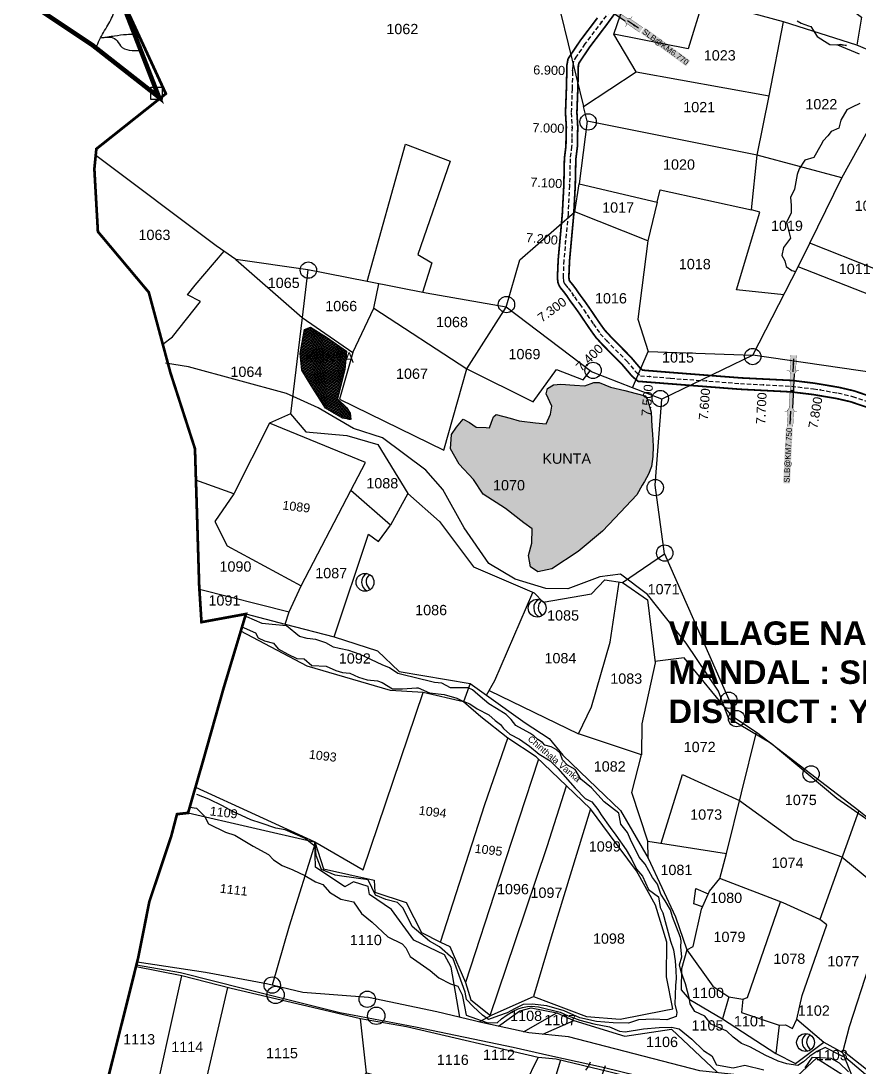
# Model space of a CAD drawing. Header units: inches. Extents: x 191726 to 254104, y 1600078 to 1621862.
# Drawn here: x 195652 to 197120, y 1609216 to 1611047 of the extents above; entities that cross this region are included whole.
import ezdxf
from ezdxf.enums import TextEntityAlignment as Align

# ---------------------------------------------------------------- set-up
doc = ezdxf.new("R2010")
doc.units = ezdxf.units.IN
doc.header["$LTSCALE"] = 15
doc.header["$MEASUREMENT"] = 0
doc.linetypes.add('ACAD_ISO02W100', pattern=[15, 12, -3])
doc.linetypes.add('HIDDEN2', pattern=[0.1875, 0.125, -0.0625])
for name, color, linetype in [('BOUNDRY STONES', 240, 'Continuous'), ('CANAL1', 7, 'Continuous'), ('CS', 134, 'Continuous'), ('CSMark', 72, 'Continuous'), ('PLOTS', 7, 'Continuous'), ('PLOTS NO', 7, 'Continuous'), ('ROADS', 1, 'Continuous'), ('STREAMS', 4, 'Continuous'), ('STRUCTURE', 5, 'Continuous'), ('TEXT', 1, 'Continuous'), ('VILLAGE BOUNDAY', 5, 'Continuous'), ('wells', 7, 'Continuous')]:
    doc.layers.add(name, color=color, linetype=linetype)
doc.styles.get("Standard").update_dxf_attribs({"font": 'arial.ttf'})
doc.dimstyles.get("Standard").update_dxf_attribs({"dimtxt": 0.18, "dimasz": 0.18, "dimexe": 0.18, "dimexo": 0.0625, "dimgap": 0.09, "dimtad": 0, "dimtih": 1, "dimtoh": 1, "dimdec": 4, "dimzin": 0, "dimdsep": 46, "dimtxsty": 'Standard', "dimcen": 0.09, "dimadec": 0, "dimazin": 0, "dimtfac": 1, "dimtdec": 4, "dimtofl": 0, "dimtmove": 0, "dimatfit": 3, "dimfxl": 1, "dimtolj": 1, "dimtzin": 0, "dimarcsym": 0})
pattern_1 = [(353.2632423, (165077.4911, 1611703.874), (1.466128014, 1.156351674), [1.32035612, -1.32035612])]

# ---------------------------------------------------------------- blocks, each defined once
blk = doc.blocks.new('SLB')
at = {"layer": 'STRUCTURE'}
h = blk.add_hatch(dxfattribs=at)
h.set_pattern_fill('DOTS', color=6, scale=20, angle=320.3722, style=0)
h.set_pattern_definition([(320.372247934, (-159.4327, -72.9564), (1.2786241598, 0.5641323054), [0, -1.25])])
h.paths.add_polyline_path([(769699.5, 1706871.1), (769699.5, 1706861.1), (769729.1, 1706861.1), (769732.1, 1706863.1), (769792.1, 1706863.1), (769795.1, 1706861.1), (769824.7, 1706861.1), (769824.7, 1706871.1), (769795.1, 1706871.1), (769792.1, 1706869.1), (769732.1, 1706869.1), (769729.1, 1706871.1)])
at = {"layer": 'STRUCTURE', "color": 6, "linetype": 'ACAD_ISO02W100', "ltscale": 0.5, "const_width": 0.5}
for points in [[(769699.5, 1706871.1), (769729.1, 1706871.1)], [(769795.1, 1706871.1), (769824.7, 1706871.1)], [(769699.5, 1706861.1), (769729.1, 1706861.1)], [(769795.1, 1706861.1), (769824.7, 1706861.1)]]:
    blk.add_lwpolyline(points, dxfattribs=at)
at = {"layer": 'STRUCTURE', "color": 6, "const_width": 0.628}
for points in [[(769726.1, 1706877.1), (769726.1, 1706873.1), (769732.1, 1706869.1), (769792.1, 1706869.1), (769798.1, 1706873.1), (769798.1, 1706877.1)], [(769726.1, 1706855.1), (769726.1, 1706859.1), (769732.1, 1706863.1), (769792.1, 1706863.1), (769798.1, 1706859.1), (769798.1, 1706855.1)]]:
    blk.add_lwpolyline(points, dxfattribs=at)
at = {"layer": 'STRUCTURE', "color": 6}
blk.add_lwpolyline([(769732.1, 1706863.1), (769792.1, 1706863.1)], dxfattribs=at)
blk.add_lwpolyline([(769732.1, 1706863.1), (769792.1, 1706863.1)], dxfattribs=at)
at = {"layer": 'STRUCTURE', "color": 0}
blk.add_circle((769762.1, 1706866.1), 1.24, dxfattribs=at)
for points in [[(769703.8, 1706866), (769726.7, 1706866)], [(769818.6, 1706865.8), (769795.7, 1706865.8)]]:
    blk.add_leader(points, dimstyle='Standard', override={"dimasz": 10, "dimgap": 0.09, "dimtad": 0}, dxfattribs=at)

msp = doc.modelspace()

# ---------------------------------------------------------------- hatches: boundary and pattern name
at = {"layer": 'wells'}
h = msp.add_hatch(dxfattribs=at)
h.set_pattern_fill('DASH', color=4, scale=10.562849, angle=-6.7368)
h.set_pattern_definition(pattern_1)
h.paths.add_polyline_path([(196159.5, 1610510.6), (196187.6, 1610493.1), (196222.5, 1610468.8), (196219.3, 1610436.4), (196206.9, 1610385.6), (196222.6, 1610370.4), (196228.8, 1610360.1), (196230.1, 1610349.1), (196215.7, 1610351.5), (196185.7, 1610368.8), (196160.6, 1610408.9), (196144.1, 1610435.3), (196141.1, 1610464.6), (196148.9, 1610506.7)])
h = msp.add_hatch(dxfattribs=at)
h.set_pattern_fill('DASH', color=4, scale=10.562849, angle=-6.7368)
h.set_pattern_definition(pattern_1)
h.paths.add_polyline_path([(196426.6, 1610349.7), (196438.1, 1610343.8), (196449.7, 1610336), (196466.8, 1610334.9), (196472.9, 1610334.5), (196476.6, 1610344.5), (196479.9, 1610354), (196484.7, 1610358), (196509.3, 1610351.2), (196524.9, 1610347), (196553.3, 1610343.6), (196572, 1610341.4), (196579.8, 1610358.2), (196581.9, 1610372.4), (196572.3, 1610393.8), (196574.2, 1610403.4), (196585, 1610409.8), (196597.6, 1610410.9), (196621.7, 1610409.3), (196639.6, 1610408), (196655.6, 1610413.7), (196664.8, 1610414), (196684.9, 1610405.9), (196709.7, 1610400.1), (196729.5, 1610394.9), (196745.5, 1610390.6), (196749.4, 1610384.4), (196756, 1610361.9), (196757.3, 1610337.1), (196758.1, 1610323.5), (196759.3, 1610302.4), (196758.6, 1610284.3), (196756.5, 1610266.8), (196751.3, 1610253.5), (196744, 1610240.5), (196740.4, 1610234.1), (196731, 1610217.3), (196692.5, 1610176.6), (196671, 1610153.8), (196627.9, 1610117.9), (196581.8, 1610087.7), (196557.5, 1610082.7), (196544.8, 1610091.1), (196541.4, 1610111.2), (196547.1, 1610132.8), (196547.4, 1610157.9), (196533.2, 1610168.4), (196501.1, 1610193.1), (196462, 1610218.2), (196445.1, 1610244.2), (196419.7, 1610270.9), (196404.6, 1610297.6), (196406.3, 1610322.8), (196415.1, 1610335.9)])

# ---------------------------------------------------------------- linework, layer by layer
at = {"layer": 'BOUNDRY STONES'}
msp.add_lwpolyline([(195879.9, 1610931.1), (195899.8, 1610931), (195899.7, 1610909.4), (195879.8, 1610909.5)], close=True, dxfattribs=at)
at = {"layer": 'BOUNDRY STONES', "color": 1}
for centre, radius in [((196645.6, 1610870.1), 14.3), ((196155.6, 1610610.6), 14.3), ((196502.6, 1610550.4), 14.3), ((196933.7, 1610459.4), 14.3), ((196654.1, 1610435.1), 14.3), ((196771.9, 1610385.9), 14.3), ((196763, 1610230), 14.3), ((196779.6, 1610115.3), 14.3), ((196891.9, 1609857.8), 14.3), ((196905.6, 1609825.6), 14.3), ((197036, 1609728.6), 14.3), ((196092.3, 1609359.2), 14.3), ((196098.2, 1609341.9), 15.2), ((196258.8, 1609334.3), 14.3), ((196274.6, 1609305.3), 15.2)]:
    msp.add_circle(centre, radius, dxfattribs=at)
at = {"layer": 'CANAL1', "color": 1, "linetype": 'HIDDEN2', "ltscale": 4}
msp.add_lwpolyline([(196717, 1611110.5), (196669.9, 1611046.2), (196640, 1611006.8), (196625.3, 1610985), (196619.9, 1610976.5), (196618.5, 1610969.3), (196617.5, 1610928.1), (196615.9, 1610886.1), (196617.4, 1610861.3), (196616.9, 1610841.2), (196616.7, 1610827), (196614, 1610805.6), (196613, 1610758.6), (196610.3, 1610707.8), (196603, 1610628), (196601.8, 1610598.3), (196602.4, 1610591.5), (196603.8, 1610587.7), (196605.4, 1610585.4), (196610.7, 1610579), (196616.5, 1610571.2), (196621.5, 1610563.7), (196630.8, 1610551.1), (196637.9, 1610541.1), (196643.9, 1610532.3), (196654.7, 1610516.2), (196660.8, 1610507.5), (196666.9, 1610499.2), (196677.7, 1610487.4), (196712.9, 1610451.6), (196729.6, 1610432), (196737, 1610425.7), (196789.8, 1610421.5), (196912.1, 1610412), (197001.7, 1610407.5), (197040.4, 1610402.8), (197083, 1610395.6), (197108.3, 1610389.7), (197155.2, 1610373.8)], dxfattribs=at)
at = {"layer": 'CANAL1', "color": 200, "const_width": 3}
for points in [[(196725.3, 1611104.9), (196677.9, 1611040.2), (196648.2, 1611001), (196633.7, 1610979.4), (196629.3, 1610972.7), (196628.4, 1610968.2), (196627.5, 1610927.7), (196625.9, 1610886.3), (196627.4, 1610861.5), (196626.9, 1610841), (196626.7, 1610826.3), (196624, 1610804.8), (196623, 1610758.3), (196620.3, 1610707.1), (196613, 1610627.3), (196611.8, 1610598.5), (196612.3, 1610593.8), (196612.8, 1610592.2), (196613.4, 1610591.3), (196618.5, 1610585.1), (196624.6, 1610577), (196629.7, 1610569.4), (196638.9, 1610557), (196646.1, 1610546.8), (196652.2, 1610537.9), (196663, 1610521.9), (196669, 1610513.3), (196674.6, 1610505.6), (196685, 1610494.3), (196720.3, 1610458.4), (196736.7, 1610439.1), (196741, 1610435.5), (196790.6, 1610431.5), (196912.7, 1610422), (197002.5, 1610417.5), (197041.8, 1610412.7), (197085, 1610405.4), (197111.1, 1610399.3), (197158.6, 1610383.2)], [(196661.9, 1611052.2), (196631.9, 1611012.6), (196617, 1610990.5), (196610.4, 1610980.4), (196608.5, 1610970.4), (196607.5, 1610928.4), (196605.9, 1610886), (196607.4, 1610861.2), (196606.9, 1610841.4), (196606.7, 1610827.7), (196604, 1610806.3), (196603, 1610759), (196600.3, 1610708.5), (196593.1, 1610628.6), (196591.8, 1610598), (196592.6, 1610589.2), (196594.9, 1610583.2), (196597.3, 1610579.5), (196602.8, 1610572.8), (196608.3, 1610565.5), (196613.3, 1610557.9), (196622.7, 1610545.2), (196629.7, 1610535.4), (196635.6, 1610526.7), (196646.5, 1610510.6), (196652.7, 1610501.7), (196659.1, 1610492.9), (196670.4, 1610480.5), (196705.5, 1610444.9), (196722.5, 1610424.9), (196732.9, 1610416), (196789, 1610411.6), (196911.4, 1610402.1), (197000.8, 1610397.5), (197039, 1610392.9), (197081, 1610385.8), (197105.6, 1610380.1), (197151.8, 1610364.4)]]:
    msp.add_lwpolyline(points, dxfattribs=at)
at = {"layer": 'CS', "color": 2}
for p in [(196668.6, 1611044.4), (196618.3, 1610960.3), (196617.4, 1610860.3), (196613.1, 1610760.5), (196606, 1610660.8), (196619.6, 1610566.5), (196678.9, 1610486.1), (196753.1, 1610424.5), (196852.7, 1610416.6), (196952.5, 1610410), (197052, 1610400.9)]:
    msp.add_point(p, dxfattribs=at)
at = {"layer": 'PLOTS'}
for points in [[(196537.8, 1611626.6), (196502.5, 1611448), (196536.3, 1611313.3), (196563, 1611201.8), (196583.7, 1611117.1), (196637.6, 1610897.2), (196729.4, 1610957.7), (196690.8, 1611023.8)], [(197203.2, 1610990), (197195.3, 1610970.9), (197116.1, 1611004.3), (196987.5, 1611045.4), (196846.8, 1611083.7), (196820.6, 1610997.8), (196690.8, 1611023.8), (196719.8, 1611108.9), (196698.6, 1611123.6), (196724.2, 1611178.2), (196781.6, 1611161.8), (196829.7, 1611251.5), (196729.4, 1611311.6), (196502.5, 1611448), (196228.7, 1611523.2), (196152.6, 1611496.4)], [(196944.6, 1611147.5), (197036.1, 1611110.6), (197095.6, 1611075), (197124.2, 1611053.4), (197116.1, 1611004.3)], [(196729.4, 1610957.7), (196962.8, 1610915.5), (196987.5, 1611045.4)], [(196988.1, 1610567.6), (196905.2, 1610576.4), (196946.2, 1610712.1), (196931.6, 1610716.4), (196941.8, 1610811.6), (196962.8, 1610915.5)], [(197089.6, 1610772.3), (196941.8, 1610811.6), (196643.9, 1610871.2), (196637.6, 1610897.2)], [(196643.9, 1610871.2), (196629.7, 1610761.5), (196766.4, 1610729.6), (196771.4, 1610751.1), (196931.6, 1610716.4)], [(197351.7, 1610672.3), (197335.9, 1610673.4), (197163.3, 1610683.7), (197149, 1610612.4), (197033.6, 1610657.7), (197089.6, 1610772.3), (197147.7, 1610876.4)], [(196258.9, 1610590.5), (196325.8, 1610831.2), (196404, 1610801.6), (196347.6, 1610638), (196371.7, 1610623.4), (196355.8, 1610571.5)], [(196501.9, 1610545.8), (196361.7, 1610570.3), (196258.9, 1610590.5), (196154.5, 1610611), (196028.6, 1610629.5), (195994.4, 1610653.4), (195783.3, 1610811.5)], [(196766.4, 1610729.6), (196749.9, 1610662.2), (196622.3, 1610712.9), (196629.7, 1610761.5)], [(196723.1, 1610404.8), (196651.7, 1610432.5), (196501.9, 1610545.8), (196526.1, 1610628.5), (196622.3, 1610712.9)], [(197200.2, 1610681.5), (197183.3, 1610578.1), (197145.7, 1610585.2), (197139.8, 1610566.6), (197013.1, 1610616.4), (197033.6, 1610657.7)], [(196749.9, 1610662.2), (196732.7, 1610524.6), (196750.6, 1610468.3), (196933.8, 1610461.7), (196774.8, 1610384.6), (196723.1, 1610404.8), (196750.6, 1610468.3)], [(195900.7, 1610481), (195917.6, 1610493.6), (195966.9, 1610556), (195944.1, 1610567.1), (195957.6, 1610584.1), (196008.4, 1610643.6)], [(196028.6, 1610629.5), (196145, 1610527.6), (196233.3, 1610466.3), (196270.4, 1610543.9), (196278.8, 1610586.6)], [(197473.2, 1610330.7), (197239.1, 1610411.6), (197210.7, 1610421.4), (196933.8, 1610461.7), (197013.1, 1610616.4)], [(196154.5, 1610611), (196145, 1610527.6), (196124.5, 1610359.3), (196087.7, 1610343), (196025.2, 1610218.8), (195958.8, 1610243.2)], [(196233.3, 1610466.3), (196210.2, 1610384.5), (196392.6, 1610295.5), (196433.2, 1610438), (196501.9, 1610545.8)], [(196270.4, 1610543.9), (196433.2, 1610438), (196549.2, 1610380.2), (196589.9, 1610436.9), (196636.9, 1610418.4), (196649.1, 1610434.5)], [(196330, 1610219.9), (196385.3, 1610170.4), (196444.8, 1610091.4), (196551.1, 1610045.6), (196566.9, 1610029.2), (196651.3, 1610043.9), (196674.6, 1610068.5), (196705.7, 1610063.8), (196779.3, 1610114), (196763, 1610234.3), (196774.8, 1610384.6)], [(196124.5, 1610359.3), (196151.4, 1610327.5), (196223.2, 1610321.2), (196277.1, 1610305.2), (196330, 1610219.9), (196299.2, 1610164), (196230, 1610224.6)], [(196025.2, 1610218.8), (195992.1, 1610170.7), (196013.5, 1610128.3), (196143.1, 1610057.7), (196230, 1610224.6), (196255.5, 1610273.7), (196087.7, 1610343)], [(196115, 1609990.8), (196200.6, 1609968.6), (196261.2, 1610148.7), (196278.3, 1610135.8), (196299.2, 1610164)], [(196779.3, 1610114), (196898.2, 1609844.5), (196897.1, 1609830.2), (196813.5, 1609932), (196762.6, 1609925.8)], [(195964.8, 1610052.2), (196121.9, 1610012.4), (196143.1, 1610057.7)], [(196472.2, 1609874.9), (196628.7, 1609799), (196651.7, 1609846.4), (196684, 1609959.5), (196700.1, 1610064.6)], [(196705.7, 1610063.8), (196749.5, 1610033.2), (196762.9, 1609923.2), (196739.3, 1609816.3), (196738.9, 1609761.9), (196628.7, 1609799)], [(196439, 1609886.8), (196467.3, 1609866.5), (196482.3, 1609892), (196548.9, 1610046.5)], [(196046.3, 1610008.7), (196115, 1609990.8), (196121.9, 1610012.4)], [(196200.6, 1609968.6), (196277, 1609944.2), (196314.9, 1609908.1), (196439, 1609886.8), (196427.5, 1609854.8), (196356.7, 1609871.3), (196299.6, 1609874.8), (196153.4, 1609917.2), (196037.2, 1609978.4)], [(195958, 1609705.6), (196166.8, 1609610), (196251.9, 1609561), (196356.7, 1609871.3)], [(196467.3, 1609866.5), (196535.2, 1609817.9), (196577.6, 1609790.8), (196601.4, 1609761.8), (196661, 1609704.5), (196702, 1609665), (196750.8, 1609581.2), (196798.7, 1609478.8), (196818.4, 1609420.9), (196809, 1609387.7), (196808.4, 1609350.5), (196822.2, 1609334.5), (196880.6, 1609300.1), (196974.4, 1609239.5), (197008.6, 1609221.8), (197058.4, 1609259.2), (197091.2, 1609241.1)], [(196454.9, 1609294.8), (196477.6, 1609307.3), (196549.9, 1609339), (196642.9, 1609304), (196701.9, 1609299.5), (196778.9, 1609314.4), (196793.8, 1609317.3), (196782.9, 1609373.5), (196783.5, 1609434.2), (196763.3, 1609499.2), (196730, 1609559.3), (196683.1, 1609622.7), (196649.8, 1609667.8), (196607.6, 1609708), (196554.8, 1609758.5), (196504.7, 1609791.3), (196457.7, 1609828.4), (196427.5, 1609854.8)], [(196897.1, 1609830.2), (196940.2, 1609801.7), (197119.4, 1609664.5), (197218.7, 1609585.3)], [(196387, 1609434.2), (196464.4, 1609675), (196504.7, 1609791.3)], [(196750.2, 1609611.3), (196887.6, 1609589.3), (196940.2, 1609801.7)], [(196558.8, 1609754.7), (196490, 1609544.5), (196431.1, 1609363.5)], [(196750.8, 1609581.2), (196750.2, 1609611.3), (196722, 1609696.2), (196738.9, 1609761.9)], [(196773.2, 1609607.6), (196810.6, 1609727.7), (196910.6, 1609682.4), (197005.8, 1609613.3), (197089.8, 1609583.6), (197181.6, 1609507.6)], [(196474.1, 1609305.8), (196517.2, 1609433.8), (196573.6, 1609601.5), (196607.6, 1609708)], [(196649.8, 1609667.8), (196581, 1609442.9), (196549.9, 1609339)], [(197119.4, 1609664.5), (197051.2, 1609473.7), (196987, 1609502.8), (196876, 1609545.6), (196887.6, 1609589.3)], [(195945, 1609660.5), (196168.2, 1609609.2), (196122.1, 1609462.2), (196092, 1609359)], [(196421, 1609302.8), (196405.9, 1609390.7), (196394, 1609412), (196340.2, 1609437.8), (196301.4, 1609491.3), (196262.6, 1609517.7), (196260.4, 1609531.9), (196234.6, 1609540), (196219.8, 1609531.2), (196167.9, 1609565.6), (196166.8, 1609610), (196182.2, 1609562.7), (196270.7, 1609542.5), (196272.2, 1609521.9), (196327.1, 1609503.6), (196353.6, 1609451.1), (196387, 1609434.2), (196403.1, 1609426.8), (196431.1, 1609363.5), (196440.1, 1609333), (196474.4, 1609305.6)], [(197218.7, 1609585.3), (197218.7, 1609585.3), (197181.6, 1609507.6), (197136.8, 1609392.4), (197102.6, 1609286.1), (197091.2, 1609241.1), (197116.5, 1609177.6), (197102.4, 1609152.6), (197017.4, 1609179.3), (196917.1, 1609201.1), (196841.4, 1609209.1), (196611, 1609268.6), (196541.6, 1609275.3), (196461.1, 1609293.3), (196380.8, 1609312.4), (196261.2, 1609337.6), (196145.8, 1609346.2), (196082.5, 1609361.3), (195975.6, 1609381.4), (195855.7, 1609399.1)], [(196818.4, 1609420.9), (196829.6, 1609426.7), (196843.9, 1609492.1), (196857.9, 1609523.6), (196876, 1609545.6)], [(196845.7, 1609496.2), (196830.4, 1609501.1), (196834.3, 1609528.1), (196855.7, 1609518.6)], [(196916.4, 1609334.2), (196924.6, 1609337.1), (196982.4, 1609504.6)], [(197011, 1609299.2), (197020.4, 1609341), (197063.6, 1609464.8), (197051.2, 1609473.7)], [(196818.4, 1609420.9), (196864.2, 1609357.3), (196891.7, 1609338.7), (196880.6, 1609300.1)], [(197301.9, 1609419.8), (197215.4, 1609146.4), (197094.7, 1609241.8)], [(197295.4, 1609041.3), (197262.2, 1609054.2), (197188.8, 1609082.9), (197104.2, 1609111.8), (197073.6, 1609122.2), (196956.7, 1609145.1), (196847, 1609166.6), (196681.8, 1609207), (196589.3, 1609229.6), (196558.1, 1609232.2), (196327.6, 1609286.2), (196247.2, 1609299.8), (196162.7, 1609319.7), (196020.3, 1609353.2), (195933.8, 1609375.2), (195854.1, 1609391.3)], [(195786.8, 1609124.7), (195877.7, 1609119.8), (195933.8, 1609375.2)], [(195877.7, 1609119.8), (195964.9, 1609141.1), (196014.4, 1609354.7)], [(196891.7, 1609338.7), (196916.4, 1609334.2), (196914.4, 1609311.2), (196979.9, 1609288.8), (196974.4, 1609239.5)], [(196488.7, 1609287.1), (196525.8, 1609314.3), (196545.8, 1609319.3), (196591, 1609310.5)], [(195964.9, 1609141.1), (196028.9, 1609139.6), (196093.6, 1609130.6), (196132.3, 1609123.5), (196174.3, 1609134.1), (196238.5, 1609179.4), (196257.6, 1609205.5), (196247.2, 1609299.8)], [(196532.5, 1609277.3), (196591, 1609310.5), (196620.3, 1609297.1)], [(196566.2, 1609272.9), (196620.3, 1609297.1), (196709.6, 1609269.7), (196791.3, 1609282.2), (196872.1, 1609205.9)], [(196979.9, 1609288.8), (196990.9, 1609289.3), (197003.4, 1609283.3), (197011, 1609299.2), (197058.4, 1609259.2)], [(196597.4, 1609227.6), (196570.4, 1609139.8), (196528.5, 1609116.1), (196373.5, 1609047.2), (196188.3, 1608980.3), (196183.5, 1608970.5), (196103.2, 1608922.6), (195894.2, 1608953.7), (195745.9, 1608869.4)], [(196257.6, 1609205.5), (196512.8, 1609139), (196558.1, 1609232.2)], [(197017.4, 1609179.3), (197012.3, 1609200.2), (197045.3, 1609231.4), (197111.9, 1609189)]]:
    msp.add_lwpolyline(points, dxfattribs=at)
at = {"layer": 'ROADS', "color": 1}
msp.add_lwpolyline([(197216, 1609579.8), (197175.5, 1609619.7), (197081.1, 1609685.5), (196965.8, 1609782.1), (196891.2, 1609826.1), (196873.7, 1609873.6), (196817.5, 1609957.5), (196749.7, 1610043.1), (196702.2, 1610078.5), (196666, 1610073.6), (196609.8, 1610052.5), (196571.5, 1610053.3), (196517.8, 1610069.8), (196471.5, 1610097.1), (196428.4, 1610159.5), (196391.4, 1610226.8), (196361.5, 1610260.4), (196285.7, 1610317), (196234.9, 1610333.2), (196173.1, 1610369.7), (196117.6, 1610394.8), (195945.9, 1610441.1), (195905.7, 1610448)], dxfattribs=at)
at = {"layer": 'ROADS'}
msp.add_lwpolyline([(197491.2, 1608983), (197371.8, 1609020.1), (197241.2, 1609067.6), (197147.7, 1609103.7), (197079.5, 1609124.8), (196978.4, 1609144.2), (196893.4, 1609160.3), (196674.2, 1609214.4), (196578.2, 1609235), (196514.3, 1609250), (196343.1, 1609285.6), (196245.1, 1609304.1), (196210.5, 1609310.7), (196044.7, 1609351.9), (195931.8, 1609380.4), (195854.8, 1609393.9)], dxfattribs=at)
at = {"layer": 'STREAMS', "color": 4}
for points in [[(197011.8, 1611047.3), (197018.4, 1611042.7), (197031.7, 1611038.4), (197035.6, 1611037.1), (197046.5, 1611019.8), (197059.6, 1611011.3), (197068.7, 1611005.5), (197080.8, 1611004.8), (197088.2, 1611006.1), (197097.9, 1611003.7), (197082.4, 1611005.1), (197120, 1610989.5)], [(197121.4, 1610902.6), (197107.8, 1610895.8), (197098.8, 1610891.2), (197087.8, 1610873.2), (197084.3, 1610858.9), (197071.1, 1610853.3), (197065.1, 1610845.5), (197056.9, 1610836.8), (197052.9, 1610829.2), (197040.6, 1610807.8), (197025.3, 1610803), (197015, 1610787.8), (197011.7, 1610777.9), (197006.8, 1610752.5), (197000, 1610737.6), (197001, 1610724.5), (197000.9, 1610710.1), (196993.1, 1610694.8), (196999.8, 1610666.6), (196987.8, 1610650.2), (196984.9, 1610636.4), (196989.8, 1610626.8), (196992.6, 1610616.8), (197002.2, 1610609.7), (197008.6, 1610608.3)], [(196159.5, 1610510.6), (196187.6, 1610493.1), (196222.5, 1610468.8), (196219.3, 1610436.4), (196206.9, 1610385.6), (196222.6, 1610370.4), (196228.8, 1610360.1), (196230.1, 1610349.1), (196215.7, 1610351.5), (196185.7, 1610368.8), (196160.6, 1610408.9), (196144.1, 1610435.3), (196141.1, 1610464.6), (196148.9, 1610506.7), (196159.5, 1610510.6)], [(196426.6, 1610349.7), (196438.1, 1610343.8), (196449.7, 1610336), (196466.8, 1610334.9), (196472.9, 1610334.5), (196476.6, 1610344.5), (196479.9, 1610354), (196484.7, 1610358), (196509.3, 1610351.2), (196524.9, 1610347), (196553.3, 1610343.6), (196572, 1610341.4), (196579.8, 1610358.2), (196581.9, 1610372.4), (196572.3, 1610393.8), (196574.2, 1610403.4), (196585, 1610409.8), (196597.6, 1610410.9), (196621.7, 1610409.3), (196639.6, 1610408), (196655.6, 1610413.7), (196664.8, 1610414), (196684.9, 1610405.9), (196709.7, 1610400.1), (196729.5, 1610394.9), (196745.5, 1610390.6), (196749.4, 1610384.4), (196756, 1610361.9), (196757.3, 1610337.1), (196758.1, 1610323.5), (196759.3, 1610302.4), (196758.6, 1610284.3), (196756.5, 1610266.8), (196751.3, 1610253.5), (196744, 1610240.5), (196740.4, 1610234.1), (196731, 1610217.3), (196692.5, 1610176.6), (196671, 1610153.8), (196627.9, 1610117.9), (196581.8, 1610087.7), (196557.5, 1610082.7), (196544.8, 1610091.1), (196541.4, 1610111.2), (196547.1, 1610132.8), (196547.4, 1610157.9), (196533.2, 1610168.4), (196501.1, 1610193.1), (196462, 1610218.2), (196445.1, 1610244.2), (196419.7, 1610270.9), (196404.6, 1610297.6), (196406.3, 1610322.8), (196415.1, 1610335.9), (196426.6, 1610349.7)], [(197092.5, 1609233.6), (197060.7, 1609249.8), (197046, 1609243), (197034, 1609234.9), (197022.9, 1609224.8), (197012.8, 1609218.2), (196993.6, 1609221.2), (196978.6, 1609226.1), (196968.4, 1609230.5), (196957, 1609236.1), (196928.7, 1609250.9), (196914.1, 1609256.8), (196899.8, 1609268.1), (196888.5, 1609278.3), (196861.2, 1609290.8), (196849.7, 1609304.6), (196832.5, 1609312.7), (196824.1, 1609326.4), (196822.9, 1609334.4), (196816.1, 1609361.4), (196808.2, 1609382.2), (196805.4, 1609394.6), (196809.6, 1609408.7), (196808, 1609425.5), (196808.6, 1609436.8), (196807.5, 1609442.3), (196793.3, 1609478.6), (196789.8, 1609491.1), (196780.6, 1609506.8), (196773, 1609518), (196766.9, 1609535.7), (196758, 1609547.4), (196745.4, 1609570.5), (196734.7, 1609582.8), (196719.6, 1609614), (196714.6, 1609626), (196702.8, 1609640.9), (196699.1, 1609660.2), (196673.9, 1609679.8), (196651.2, 1609704.1), (196632.8, 1609719.8), (196623, 1609736.2), (196609.7, 1609744.2), (196600.8, 1609753.4), (196596.5, 1609764.9), (196589.4, 1609771.4), (196581.1, 1609776), (196569.7, 1609779.1), (196565.6, 1609783.8), (196557.7, 1609789), (196550.3, 1609795.6), (196543.7, 1609799.9), (196518.8, 1609813.3), (196510.8, 1609823.8), (196502.2, 1609832.6), (196485, 1609843.5), (196471.7, 1609851.5), (196464.3, 1609858.1), (196452.3, 1609867.6), (196443.3, 1609875.8), (196435.6, 1609879.6), (196423.1, 1609879.6), (196404.3, 1609879.7), (196389.6, 1609887.8), (196376.6, 1609889), (196340.7, 1609897.3), (196323.8, 1609901.8), (196312.4, 1609904.5), (196297.9, 1609914.4), (196284.7, 1609919.9), (196246.6, 1609937.5), (196226.5, 1609944.9), (196209.4, 1609948.3), (196199.4, 1609950.9), (196186.1, 1609958.5), (196168.6, 1609963.8), (196153.5, 1609965.6), (196140.1, 1609969.3), (196117.5, 1609987.8), (196092.2, 1609990.5), (196075, 1609991.8), (196047.9, 1610003.9)], [(196037.8, 1609986.8), (196062.8, 1609975.7), (196067.8, 1609966.9), (196078.9, 1609961.7), (196094.4, 1609957.4), (196102.9, 1609947.5), (196119.9, 1609938.1), (196135.4, 1609930.9), (196148.5, 1609930.4), (196162, 1609918.5), (196187.1, 1609917.3), (196203.7, 1609909.7), (196215.4, 1609906.5), (196228, 1609905), (196243.2, 1609897.9), (196258.6, 1609893.3), (196276.6, 1609891.5), (196285.1, 1609888.7), (196303, 1609877.7), (196320.4, 1609877.7), (196344.8, 1609879.4), (196348, 1609879.4), (196367.9, 1609870.7), (196393.2, 1609867.7), (196415.9, 1609861.1), (196423.6, 1609857), (196438.6, 1609851.3), (196451.4, 1609842.7), (196471.9, 1609832.1), (196482.8, 1609822.3), (196492.3, 1609815.1), (196497.2, 1609808.5), (196508.2, 1609798.5), (196525.3, 1609789.3), (196542.7, 1609777.3), (196559.9, 1609763.2), (196578.8, 1609751.4), (196592.5, 1609738.1), (196623, 1609703.7), (196640.4, 1609685.7), (196652.2, 1609679.7), (196662.7, 1609666.4), (196668.4, 1609657.2), (196684.2, 1609634.7), (196694.1, 1609621.8), (196712, 1609595.9), (196721.8, 1609578.9), (196730.2, 1609562.3), (196740.8, 1609549.6), (196751.2, 1609526.7), (196768.9, 1609513.6), (196771.4, 1609495.2), (196776.2, 1609485.4), (196789.6, 1609436), (196795, 1609420.8), (196798, 1609401.3), (196798.9, 1609384.5), (196799.7, 1609370.9), (196798.3, 1609358.6), (196797.6, 1609325.7), (196800.9, 1609311.2), (196799.7, 1609304.2), (196783.4, 1609298.3), (196759.7, 1609299.7), (196733.5, 1609298.2), (196716.2, 1609292.7), (196689.2, 1609293.1), (196660.3, 1609295.1), (196631, 1609301.6), (196603.7, 1609314.1), (196573.4, 1609323), (196547.8, 1609325.7), (196531.7, 1609325.4), (196516.9, 1609317.6), (196503.7, 1609310.6), (196488.4, 1609305.3), (196471.3, 1609298.8), (196460.4, 1609306.2), (196444.1, 1609321.6), (196432.7, 1609333.6), (196430.4, 1609346.7), (196409, 1609405), (196385.5, 1609426.3), (196367.5, 1609436.2), (196337.4, 1609461.7), (196321.6, 1609493.7), (196311.7, 1609503.4), (196291.4, 1609509), (196273.1, 1609516.5), (196260.2, 1609543.2), (196214.4, 1609549.7), (196202.4, 1609551.6), (196178.7, 1609561.5), (196169.5, 1609586.1), (196168, 1609601.3), (196150.1, 1609615.5), (196115.3, 1609630.6), (196098.9, 1609633.6), (196072.9, 1609642.4), (196055.1, 1609648.1), (196023.4, 1609663.2), (196005.4, 1609672.8), (195981.1, 1609684.5), (195960.4, 1609693)], [(195948, 1609670.4), (195959.9, 1609668.6), (195973.9, 1609654.9), (195980.9, 1609641.6), (196010.4, 1609626.8), (196026.8, 1609621.3), (196059.1, 1609602.2), (196085.6, 1609587.4), (196094.5, 1609578.6), (196110, 1609568.2), (196128.4, 1609561.1), (196149.2, 1609550.8), (196168.2, 1609539.7), (196180.8, 1609535.3), (196192.7, 1609521.8), (196212.3, 1609509.6), (196234.9, 1609505.1), (196248.8, 1609484.3), (196267.6, 1609469.3), (196295, 1609443.4), (196320.2, 1609431.2), (196326.5, 1609424.1), (196333.7, 1609409.4), (196345.5, 1609401.2), (196369.2, 1609384.9), (196384.4, 1609371.8), (196404.5, 1609361.2), (196417.1, 1609357.3), (196424.7, 1609342), (196429, 1609321.5), (196431.9, 1609306.3), (196468, 1609293.5), (196486, 1609293.3), (196493.9, 1609300), (196503.9, 1609307.1), (196514.3, 1609313.2), (196523.1, 1609317.4), (196530.7, 1609319.6), (196539.5, 1609321.7), (196546.2, 1609322), (196558.9, 1609321), (196596.6, 1609311.6), (196610.7, 1609305.5), (196630.8, 1609297.5), (196655.4, 1609291.5), (196682.7, 1609286), (196700.6, 1609278.3), (196710.5, 1609277.1), (196742.6, 1609282.3), (196769.8, 1609284.7), (196791.3, 1609285.2), (196804.9, 1609282.3), (196827, 1609264.7), (196847.4, 1609244.4), (196862.2, 1609235.1), (196870.6, 1609219.7), (196899.5, 1609214), (196920, 1609219.2), (196953.5, 1609210.8)], [(197025.5, 1609214.5), (197038.4, 1609232.7), (197052.7, 1609232.4), (197070.5, 1609231.4), (197084.9, 1609223), (197101.5, 1609207.4)]]:
    msp.add_lwpolyline(points, dxfattribs=at)
at = {"layer": 'STREAMS'}
for points in [[(196649, 1609224.2), (196646.3, 1609216.9), (196641, 1609210.2)], [(197096.9, 1609232.4), (197181.5, 1609160.3)], [(196493.4, 1609115.7), (196508.5, 1609120), (196515.7, 1609122.2), (196521.8, 1609124.1), (196528.7, 1609129.2), (196540.2, 1609133), (196555.4, 1609138.7), (196581.3, 1609144.1), (196590.6, 1609151.8), (196600.1, 1609153.4), (196606.1, 1609154.4), (196617.5, 1609159.2), (196628.2, 1609162.6), (196634.8, 1609168), (196646.5, 1609182.1), (196651.7, 1609186.4), (196663.2, 1609191.9), (196668.7, 1609198.6), (196675.8, 1609218.6)]]:
    msp.add_lwpolyline(points, dxfattribs=at)
for points in [[(195783.8, 1610999.6), (195790.1, 1611013.9), (195804.6, 1611039.5), (195815.6, 1611064.3), (195817.2, 1611085), (195813.2, 1611121.3), (195812.1, 1611123.5)], [(195791.7, 1611017.1), (195816.2, 1611020.8), (195836.9, 1611023.3), (195851.1, 1611023.8)], [(195791.7, 1611017.1), (195818.8, 1611014.4), (195826.7, 1611003.4), (195862.2, 1610995.2)]]:
    msp.add_spline(points, degree=3, dxfattribs=at)
at = {"layer": 'VILLAGE BOUNDAY', "color": 5, "linetype": 'ACAD_ISO02W100', "ltscale": 0.2, "const_width": 8}
msp.add_lwpolyline([(195656.3, 1611085.3), (195778.1, 1611004.1), (195894.1, 1610913.2), (195813.2, 1611121.3)], dxfattribs=at)
at = {"layer": 'VILLAGE BOUNDAY', "linetype": 'ACAD_ISO02W100', "ltscale": 0.2}
msp.add_lwpolyline([(195812.9, 1611121, 5, 5, 0), (195906.1, 1610919.4, 4.72, 4.72, 0), (195784.4, 1610822.8, 4.72, 4.72, 0), (195780.9, 1610787.9, 4.72, 4.72, 0), (195787.1, 1610678, 4.72, 4.72, 0), (195876.2, 1610571.8, 4.72, 4.72, 0), (195881.7, 1610551.4, 4.72, 4.72, 0), (195914.1, 1610431.1, 4.72, 4.72, 0), (195957.1, 1610298, 4.72, 4.72, 0), (195960.5, 1610188.3, 4.72, 4.72, 0), (195964.5, 1610057.3, 4.72, 4.72, 0), (195968.5, 1609994.4, 4.72, 4.72, 0), (196046.3, 1610008.7, 4.72, 4.72, 0), (196037.2, 1609978.4, 4.72, 4.72, 0), (196007.2, 1609878.8, 4.72, 4.72, 0), (195971, 1609750.7, 4.72, 4.72, 0), (195945, 1609660.5, 4.72, 4.72, 0), (195925.6, 1609658.3, 4.72, 4.72, 0), (195915.5, 1609619.6, 4.72, 4.72, 0), (195877.2, 1609505.2, 4.72, 4.72, 0), (195857.7, 1609407, 4.72, 4.72, 0), (195835.3, 1609317.2, 4.72, 4.72, 0), (195784.2, 1609114.1, 4.72, 4.72, 0)], format="xyseb", dxfattribs=at)
at = {"layer": 'wells', "color": 0}
for centre in [(196254.9, 1610064.2), (196556.3, 1610018.9), (197026.3, 1609258.6)]:
    msp.add_circle(centre, 15.6, dxfattribs=at)
for centre, radius, start, end in [((196265.9, 1610064.6), 17.1, 119.1683, 245.1945), ((196272.4, 1610065.3), 15.6, 127.5067, 239.5615), ((196567.3, 1610019.3), 17.1, 119.1683, 245.1945), ((196573.7, 1610019.9), 15.6, 127.5067, 239.5615), ((197037.2, 1609259.1), 17.1, 119.1683, 245.1945), ((197043.7, 1609259.7), 15.6, 127.5067, 239.5615)]:
    msp.add_arc(centre, radius, start, end, dxfattribs=at)

# ---------------------------------------------------------------- block references
at = {"layer": 'STRUCTURE', "color": 0}
for p, rotation in [((-1396843.9, 627915.5, 100), 325.9474881287171), ((1862551.1, 754903.6, 100), 87.08748390944261)]:
    msp.add_blockref('SLB', p, dxfattribs=dict(at, rotation=rotation))

# ---------------------------------------------------------------- texts
at = {"layer": 'CSMark', "color": 1}
for s, rotation, p in [('6.900', 358.6671, (196605.3, 1610960)), ('7.000', 358.4735, (196603.9, 1610858.6)), ('7.100', 356.9116, (196600.2, 1610761.9)), ('7.200', 354.8115, (196592.5, 1610662.9)), ('7.300', 36.3055, (196604.8, 1610558)), ('7.400', 44.5429, (196667.9, 1610477.1)), ('7.500', 85.4414, (196751.2, 1610410.6)), ('7.600', 85.5604, (196851.4, 1610403.8)), ('7.700', 87.091, (196950.3, 1610396.6)), ('7.800', 80.2968, (197048.2, 1610388.7))]:
    msp.add_text(s, height=16, rotation=rotation, dxfattribs=at).set_placement(p, align=Align.MIDDLE_RIGHT)
at = {"layer": 'PLOTS NO'}
for s, p in [('1062', (196292.2, 1611023.7)), ('1023', (196848.1, 1610977.6)), ('1022', (197026, 1610892.1)), ('1021', (196812.1, 1610887)), ('1020', (196776.7, 1610786.5)), ('1017', (196670.1, 1610711.3)), ('1010', (197112.2, 1610714.4)), ('1019', (196965.7, 1610679.3)), ('1063', (195858.2, 1610663.3)), ('1018', (196804.4, 1610612.2)), ('1011', (197084.5, 1610603.8)), ('1065', (196084.5, 1610579.3)), ('1016', (196657.5, 1610552.3)), ('1066', (196185.2, 1610538.7)), ('1068', (196379.1, 1610510.8)), ('1069', (196506.1, 1610454.6)), ('KUNTA', (196150.2, 1610448.5)), ('1015', (196774.9, 1610448.8)), ('1064', (196019.2, 1610423.7)), ('1067', (196309.1, 1610420.3)), ('KUNTA', (196565.4, 1610271.7)), ('1088', (196257.1, 1610228.6)), ('1070', (196479, 1610225.1)), ('1090', (196000, 1610082.8)), ('1087', (196167.7, 1610071.3)), ('1071', (196749.7, 1610043.1)), ('1091', (195980.7, 1610023.4)), ('1086', (196342.7, 1610006.6)), ('1085', (196573.7, 1609997.2)), ('1092', (196209, 1609921.9)), ('1084', (196569.1, 1609922.4)), ('1083', (196684.3, 1609886.6)), ('1072', (196812.9, 1609766.9)), ('1082', (196655.4, 1609732.9)), ('1075', (196990, 1609674.2)), ('1073', (196824.3, 1609648.6)), ('1099', (196646.7, 1609592.8)), ('1074', (196966.8, 1609564.3)), ('1081', (196772.2, 1609551.7)), ('1096', (196485.9, 1609518.1)), ('1097', (196544.6, 1609511.8)), ('1080', (196859.3, 1609502.8)), ('1110', (196228.3, 1609429)), ('1098', (196654, 1609431.5)), ('1079', (196865.1, 1609434.5)), ('1078', (196969.8, 1609396.3)), ('1077', (197064.4, 1609391.8)), ('1100', (196827.5, 1609336.5)), ('1108', (196509, 1609296.3)), ('1102', (197012.8, 1609305.4)), ('1107', (196568.8, 1609288.9)), ('1105', (196826.6, 1609279.5)), ('1101', (196900.8, 1609286.8)), ('1113', (195831.4, 1609255.2)), ('1114', (195915.6, 1609241.8)), ('1106', (196747, 1609250.6)), ('1115', (196081.4, 1609231)), ('1112', (196461.4, 1609228.2)), ('1103', (197044.3, 1609227.6)), ('1116', (196380.6, 1609219.3))]:
    msp.add_text(s, height=18, dxfattribs=at).set_placement(p)
for s, height, rotation, p in [('1089', 15.66, 353.2632, (196109.5, 1610191.7)), ('Chinthala Vanka', 11.248, 319.4449, (196538.8, 1609788.3)), ('1093', 15.66, 353.2632, (196155.9, 1609755.6)), ('1109', 15.66, 353.2632, (195982.4, 1609656.3)), ('1094', 15.66, 353.2632, (196348.3, 1609657.5)), ('1095', 15.66, 353.2632, (196446.1, 1609590.8)), ('1111', 15.66, 353.2632, (196000, 1609521))]:
    msp.add_text(s, height=height, rotation=rotation, dxfattribs=at).set_placement(p)
at = {"layer": 'STRUCTURE', "color": 5, "char_height": 10, "width": 96.041, "attachment_point": 1, "bg_fill": 1, "box_fill_scale": 1.1, "bg_fill_color": 7, "bg_fill_true_color": 16777215, "bg_fill_transparency": 0}
for s, insert, rotation in [('SLB@KM6.770', (196745.2, 1611033.9), 323.7799), ('SLB@KM7.750', (196988.1, 1610238.7), 87.1821)]:
    msp.add_mtext(s, dxfattribs=dict(at, insert=insert, rotation=rotation))
at = {"layer": 'TEXT', "insert": (196786.1, 1609995.7), "char_height": 41.015, "width": 846.815, "attachment_point": 1}
msp.add_mtext('{\\fArial|b1|i0|c0|p34;\\C1;VILLAGE NAME :\\C5; BALAPANUR\\C0;\\P\\C1;MANDAL : \\C5;SIMHADRIPURAM\\P\\C1;DISTRICT : \\C5;YSR}', dxfattribs=at)

doc.saveas('drawing.dxf')
